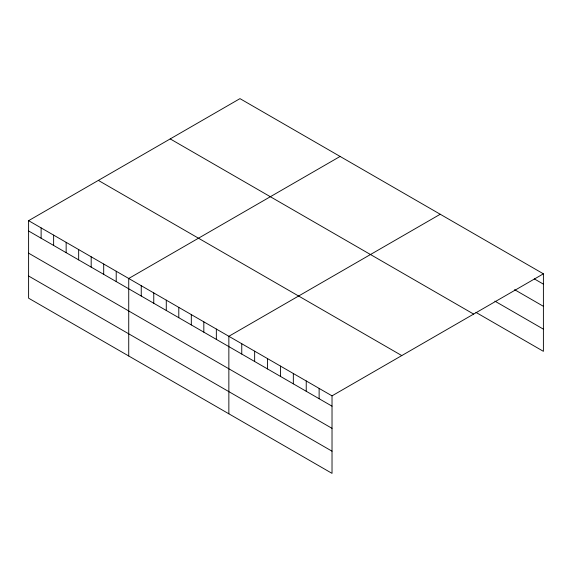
<?xml version="1.0" encoding="UTF-8"?>
<svg xmlns="http://www.w3.org/2000/svg" width="572" height="572" viewBox="0 0 572 572"><rect width="100%" height="100%" fill="white"/><g stroke="black" fill="none" stroke-linecap="round" stroke-linejoin="round"><path stroke-width="0.86" d="M28.6 220.67L332.025 395.853L332.025 473.366L28.6 298.184L28.6 220.67L239.975 98.634L543.4 273.816L543.4 351.33L475.89 312.348M340.104 156.442L128.729 278.485L128.729 355.991M440.233 214.257L228.857 336.293L228.857 413.806M332.025 395.853L543.4 273.816M534.298 278.879L543.4 284.134M514.578 289.668L543.4 306.306M494.851 301.122L543.4 329.15M170.22 138.91L473.645 314.085M98.355 180.402L401.78 355.584M28.6 230.995L332.025 406.17M28.6 253.167L332.025 428.342M28.6 276.011L332.025 451.194M319.126 388.409L319.126 398.727M306.234 380.966L306.234 391.284M293.336 373.516L293.336 383.833M280.444 366.073L280.444 376.39M267.546 358.63L267.546 368.947M254.647 351.179L254.647 361.504M241.756 343.736L241.756 354.054M216.345 329.064L216.345 339.382M203.825 321.843L203.825 332.16M191.313 314.614L191.313 324.932M178.793 307.386L178.793 317.703M166.28 300.164L166.28 310.482M153.761 292.935L153.761 303.253M141.248 285.707L141.248 296.024M116.216 271.257L116.216 281.574M103.696 264.028L103.696 274.345M91.184 256.807L91.184 267.124M78.664 249.578L78.664 259.895M66.152 242.349L66.152 252.667M53.632 235.128L53.632 245.445M41.12 227.899L41.12 238.217"/></g></svg>
